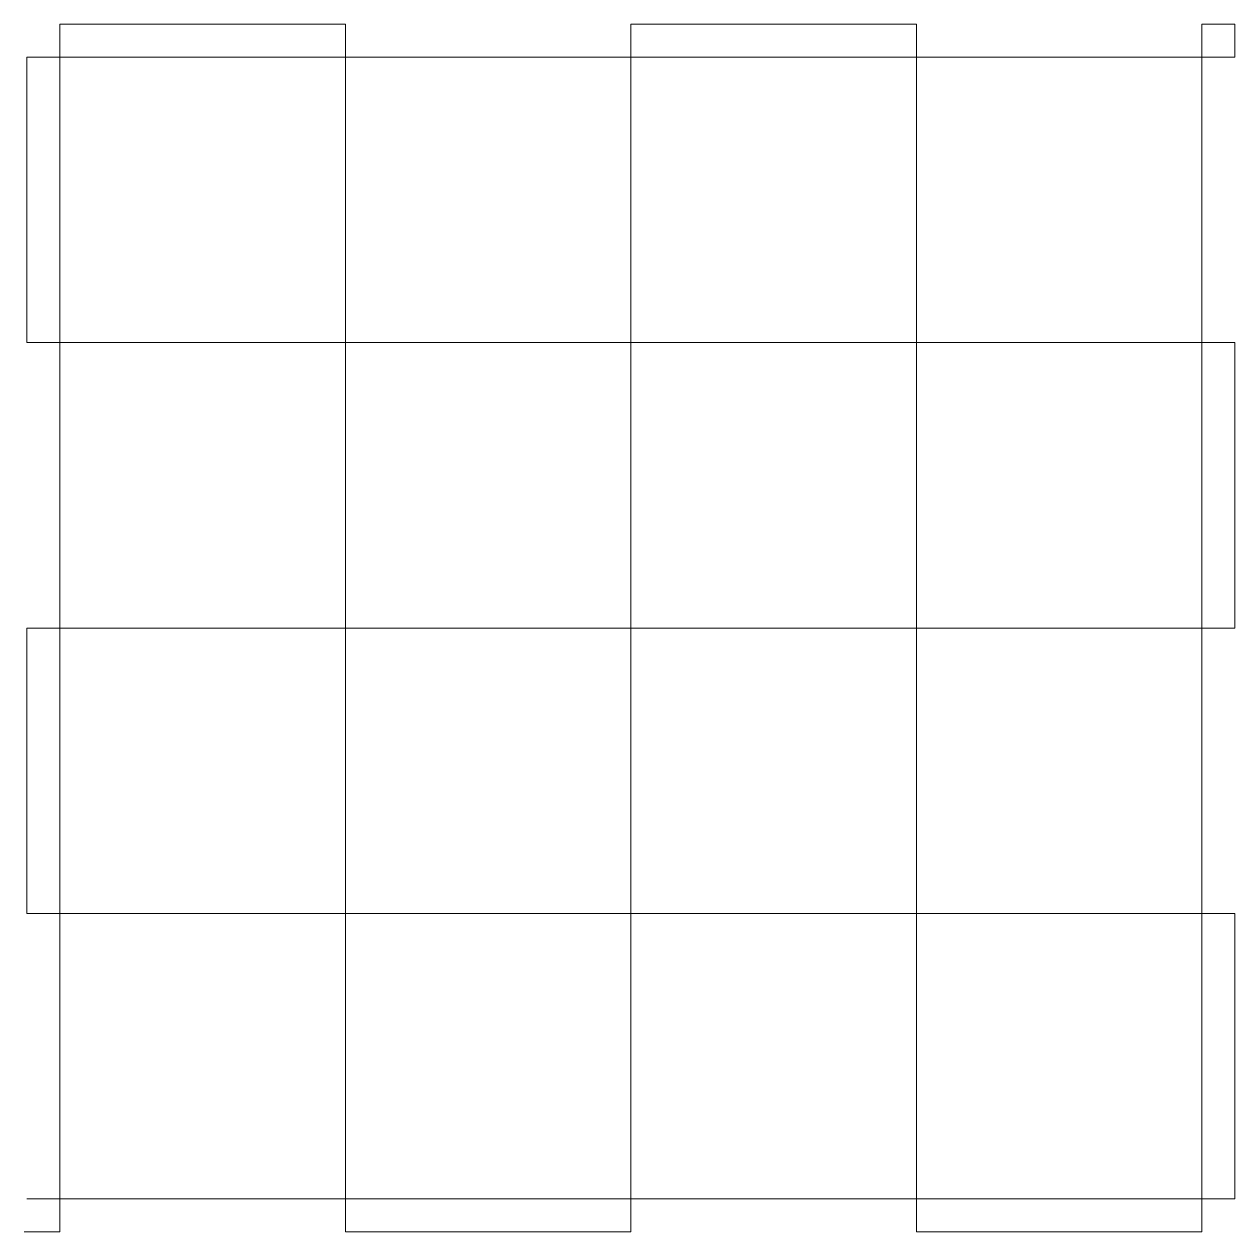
# Model space of a CAD drawing. Extents: x 105 to 325, y -65 to 155.
import ezdxf

# ---------------------------------------------------------------- set-up
doc = ezdxf.new("R2010")
doc.units = 0
doc.header["$MEASUREMENT"] = 0

msp = doc.modelspace()

# ---------------------------------------------------------------- linework, layer by layer
at = {"color": 7, "linetype": 'Continuous', "lineweight": 0}
msp.add_line((111.109715, -65.29328), (104.609633, -65.29328), dxfattribs=at)
at = {"color": 7, "linetype": 'Continuous', "lineweight": 0, "flags": 128}
for points in [[(319.109715, 154.70672), (325.109715, 154.70672), (325.109715, 148.70672), (105.109715, 148.70672), (105.109715, 96.70672), (325.109715, 96.70672), (325.109715, 44.70672), (105.109715, 44.70672), (105.109715, -7.29328), (325.109715, -7.29328), (325.109715, -59.29328), (105.109715, -59.29328)], [(111.109715, -65.29328), (111.109715, 154.70672), (163.109715, 154.70672), (163.109715, -65.29328), (215.109715, -65.29328), (215.109715, 154.70672), (267.109715, 154.70672), (267.109715, -65.29328), (319.109715, -65.29328), (319.109715, 154.70672)]]:
    msp.add_lwpolyline(points, dxfattribs=at)

doc.saveas('drawing.dxf')
